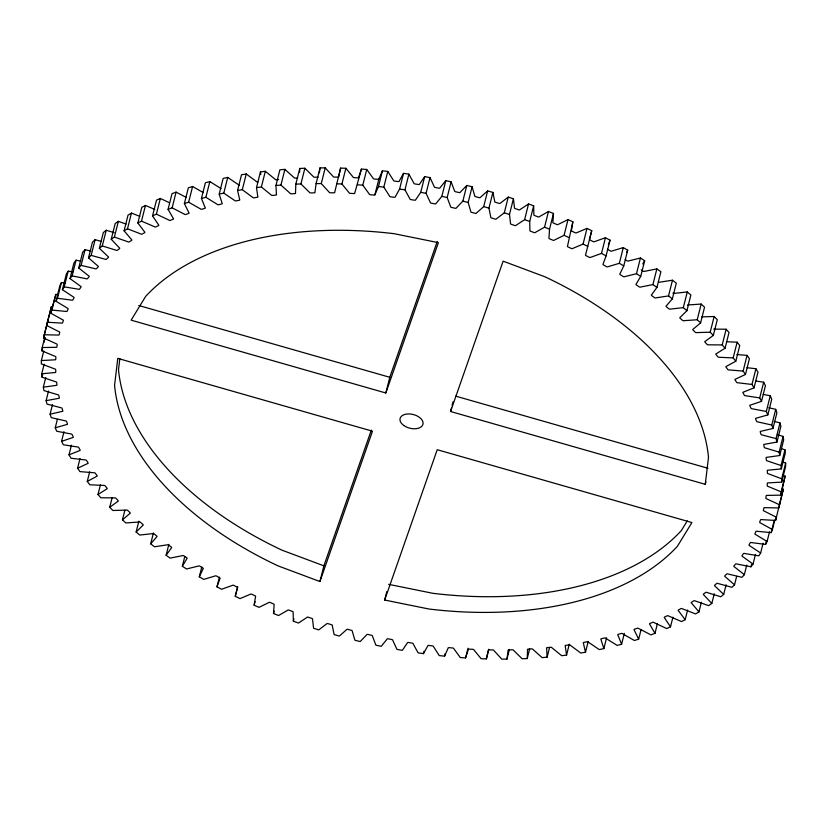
<?xml version="1.0" encoding="UTF-8"?>
<svg xmlns="http://www.w3.org/2000/svg" width="827" height="827" viewBox="0 0 827 827"><rect width="100%" height="100%" fill="white"/><g stroke="black" fill="none" stroke-linecap="round" stroke-linejoin="round"><path stroke-width="1.24" d="M43.8 350.917L41.371 360.572L41.35 363.911L54.623 368.894A1.054 0.631 14.1 0 1 55.688 369.69L55.781 372.036A1.054 0.631 14.1 0 1 54.768 372.543L41.743 373.794L42.032 377.174L55.543 381.723A1.054 0.631 14.1 0 1 56.67 382.487L56.97 384.865A1.054 0.631 14.1 0 1 56.019 385.413L43.324 387.181L43.924 390.582L57.632 394.686A1.054 0.631 14.1 0 1 58.8 395.42L59.327 397.808A1.054 0.631 14.1 0 1 58.438 398.397L46.116 400.661L47.005 404.093L60.878 407.721A1.054 0.631 14.1 0 1 62.097 408.424L62.821 410.823A1.054 0.631 14.1 0 1 62.004 411.453L50.085 414.224L51.284 417.656L65.261 420.809A1.054 0.631 14.1 0 1 66.522 421.481L67.463 423.879A1.054 0.631 14.1 0 1 66.718 424.551L55.244 427.797L56.732 431.239L70.771 433.906A1.054 0.631 14.1 0 1 72.083 434.526L73.221 436.925A1.054 0.631 14.1 0 1 72.549 437.638L61.56 441.36L63.338 444.781L77.397 446.952A1.054 0.631 14.1 0 1 78.741 447.531L80.085 449.919A1.054 0.631 14.1 0 1 79.495 450.663L69.013 454.85L71.081 458.251L85.119 459.915A1.054 0.631 14.1 0 1 86.494 460.453L88.034 462.82A1.054 0.631 14.1 0 1 87.517 463.596L77.593 468.237L79.94 471.607L93.896 472.755A1.054 0.631 14.1 0 1 95.301 473.251L97.038 475.587A1.054 0.631 14.1 0 1 96.594 476.393L87.259 481.469L89.874 484.787L103.716 485.428A1.054 0.631 14.1 0 1 105.132 485.883L107.055 488.178A1.054 0.631 14.1 0 1 106.704 489.015L97.979 494.505L100.853 497.771L114.539 497.895A1.054 0.631 14.1 0 1 115.976 498.299L118.075 500.552A1.054 0.631 14.1 0 1 117.806 501.41L109.722 507.302L112.854 510.497L126.324 510.114A1.054 0.631 14.1 0 1 127.782 510.455L130.056 512.668A1.054 0.631 14.1 0 1 129.86 513.546L122.448 519.821L125.828 522.943L139.039 522.033A1.054 0.631 14.1 0 1 140.507 522.333L142.947 524.483A1.054 0.631 14.1 0 1 142.844 525.372L136.124 532.009L139.732 535.048L152.654 533.632A1.054 0.631 14.1 0 1 154.122 533.88L156.716 535.958A1.054 0.631 14.1 0 1 156.696 536.868L150.69 543.846L154.525 546.781L167.106 544.859A1.054 0.631 14.1 0 1 168.574 545.055L171.323 547.071A1.054 0.631 14.1 0 1 171.375 547.991L166.113 555.279L170.145 558.111L182.353 555.682A1.054 0.631 14.1 0 1 183.821 555.827L186.706 557.76A1.054 0.631 14.1 0 1 186.85 558.701L182.333 566.278L186.561 568.986L198.356 566.071A1.054 0.631 14.1 0 1 199.803 566.164L202.822 568.015A1.054 0.631 14.1 0 1 203.049 568.955L199.307 576.801L203.711 579.396L215.051 575.995A1.054 0.631 14.1 0 1 216.478 576.026L219.62 577.784A1.054 0.631 14.1 0 1 219.93 578.724L216.963 586.819L221.543 589.279L232.377 585.402A1.054 0.631 14.1 0 1 233.793 585.382L237.049 587.046A1.054 0.631 14.1 0 1 237.432 587.987L235.261 596.298L239.995 598.614L250.302 594.282A1.054 0.631 14.1 0 1 251.687 594.21L255.047 595.771A1.054 0.631 14.1 0 1 255.512 596.712L254.137 605.209L258.996 607.369L268.744 602.594A1.054 0.631 14.1 0 1 270.109 602.469L273.551 603.927A1.054 0.631 14.1 0 1 274.099 604.857L273.52 613.52L278.503 615.526L287.651 610.316A1.054 0.631 14.1 0 1 288.985 610.14L292.5 611.484A1.054 0.631 14.1 0 1 293.13 612.404L293.358 621.201L298.444 623.041L306.972 617.418A1.054 0.631 14.1 0 1 308.254 617.19L311.841 618.42A1.054 0.631 14.1 0 1 312.544 619.33L313.578 628.231L318.746 629.905L326.624 623.889A1.054 0.631 14.1 0 1 327.874 623.599L331.513 624.716A1.054 0.631 14.1 0 1 332.289 625.615L334.108 634.578L339.359 636.077L346.554 629.688A1.054 0.631 14.1 0 1 347.753 629.357L351.444 630.339A1.054 0.631 14.1 0 1 352.281 631.228L354.907 640.243L360.2 641.556L366.702 634.816A1.054 0.631 14.1 0 1 367.85 634.433L371.571 635.291A1.054 0.631 14.1 0 1 372.481 636.149L375.882 645.184L381.216 646.321L386.984 639.25A1.054 0.631 14.1 0 1 388.09 638.816L391.822 639.54A1.054 0.631 14.1 0 1 392.794 640.377L396.97 649.402L402.325 650.353L407.36 642.961A1.054 0.631 14.1 0 1 408.404 642.486L412.146 643.086A1.054 0.631 14.1 0 1 413.18 643.892L418.111 652.875L423.465 653.63L427.745 645.959A1.054 0.631 14.1 0 1 428.727 645.432L432.459 645.897A1.054 0.631 14.1 0 1 433.555 646.683L439.23 655.584L444.575 656.152L448.079 648.223A1.054 0.631 14.1 0 1 448.989 647.655L452.71 647.986A1.054 0.631 14.1 0 1 453.858 648.73L460.267 657.537L465.57 657.91L468.289 649.743A1.054 0.631 14.1 0 1 469.136 649.133L472.827 649.329A1.054 0.631 14.1 0 1 474.026 650.043L481.128 658.716L486.39 658.892L488.809 649.236M486.39 658.892L488.312 650.529A1.054 0.631 14.1 0 1 489.088 649.877L492.737 649.929A1.054 0.631 14.1 0 1 493.988 650.611L501.772 659.129L506.961 659.109L508.088 650.56A1.054 0.631 14.1 0 1 508.791 649.867L512.389 649.784A1.054 0.631 14.1 0 1 513.681 650.425L522.126 658.757L527.223 658.54L527.554 649.836A1.054 0.631 14.1 0 1 528.184 649.112L531.709 648.895A1.054 0.631 14.1 0 1 533.033 649.495L542.109 657.62L547.112 657.207L546.637 648.378A1.054 0.631 14.1 0 1 547.185 647.624L550.637 647.262A1.054 0.631 14.1 0 1 552.002 647.82L561.678 655.708L566.557 655.098L565.275 646.176A1.054 0.631 14.1 0 1 565.751 645.391L569.121 644.895A1.054 0.631 14.1 0 1 570.506 645.411L580.74 653.02L585.495 652.224L583.417 643.241A1.054 0.631 14.1 0 1 583.81 642.424L587.077 641.793A1.054 0.631 14.1 0 1 588.493 642.269L599.265 649.588L603.865 648.606L600.991 639.581A1.054 0.631 14.1 0 1 601.312 638.733L604.465 637.979A1.054 0.631 14.1 0 1 605.902 638.403L617.169 645.411L621.604 644.243L617.955 635.208A1.054 0.631 14.1 0 1 618.193 634.34L621.222 633.461A1.054 0.631 14.1 0 1 622.679 633.833L634.412 640.501L638.661 639.147L634.247 630.143A1.054 0.631 14.1 0 1 634.392 629.254L637.307 628.241A1.054 0.631 14.1 0 1 638.764 628.561L650.921 634.878L654.984 633.348L649.805 624.385A1.054 0.631 14.1 0 1 649.877 623.486L652.637 622.349A1.054 0.631 14.1 0 1 654.105 622.628L666.645 628.561L670.501 626.856L664.588 617.976A1.054 0.631 14.1 0 1 664.577 617.056L667.193 615.805A1.054 0.631 14.1 0 1 668.661 616.032L681.541 621.563L685.18 619.692L678.553 610.926A1.054 0.631 14.1 0 1 678.45 609.995L680.91 608.631A1.054 0.631 14.1 0 1 682.378 608.796L695.559 613.913L698.97 611.877L691.641 603.245A1.054 0.631 14.1 0 1 691.455 602.314L693.75 600.836A1.054 0.631 14.1 0 1 695.207 600.95L708.646 605.643L711.809 603.441L703.818 594.985A1.054 0.631 14.1 0 1 703.55 594.044L705.669 592.463A1.054 0.631 14.1 0 1 707.116 592.525L720.772 596.763L723.687 594.417L715.035 586.157A1.054 0.631 14.1 0 1 714.683 585.206L716.637 583.521A1.054 0.631 14.1 0 1 718.053 583.531L731.885 587.315L734.531 584.834L725.269 576.781A1.054 0.631 14.1 0 1 724.834 575.84L726.592 574.062A1.054 0.631 14.1 0 1 727.998 574.01L741.953 577.318L744.331 574.703L734.479 566.909A1.054 0.631 14.1 0 1 733.962 565.968L735.534 564.097A1.054 0.631 14.1 0 1 736.909 564.004L750.937 566.815L753.046 564.086L742.636 556.561A1.054 0.631 14.1 0 1 742.046 555.63L743.411 553.677A1.054 0.631 14.1 0 1 744.765 553.521L758.824 555.847L760.644 552.994L749.707 545.768A1.054 0.631 14.1 0 1 749.045 544.848L750.213 542.812A1.054 0.631 14.1 0 1 751.526 542.605L765.575 544.424L767.094 541.478L755.682 534.562A1.054 0.631 14.1 0 1 754.937 533.663L755.909 531.554A1.054 0.631 14.1 0 1 757.181 531.306L771.167 532.619L772.397 529.559L760.53 522.995A1.054 0.631 14.1 0 1 759.724 522.106L760.478 519.945A1.054 0.631 14.1 0 1 761.698 519.635L775.581 520.441L776.522 517.299L764.241 511.096A1.054 0.631 14.1 0 1 763.362 510.228L763.91 508.005A1.054 0.631 14.1 0 1 765.089 507.654L778.817 507.933L779.447 504.718L766.794 498.908A1.054 0.631 14.1 0 1 765.854 498.061L766.184 495.786A1.054 0.631 14.1 0 1 767.311 495.383L780.853 495.156L781.184 491.869L768.2 486.462A1.054 0.631 14.1 0 1 767.198 485.635L767.311 483.33A1.054 0.631 14.1 0 1 768.386 482.875L781.691 482.131L781.701 478.792L785.65 463.089L783.241 462.19M785.65 463.089L785.629 466.428L781.691 482.131M318.209 177.133L314.611 177.216A1.054 0.631 14.1 0 1 313.319 176.575L304.874 168.243L299.777 168.46L295.828 184.163L295.508 192.867A1.054 0.631 14.1 0 1 294.877 193.59L291.342 193.807A1.054 0.631 14.1 0 1 290.019 193.208L280.942 185.083L275.949 185.496L276.425 194.324A1.054 0.631 14.1 0 1 275.867 195.079L272.414 195.441A1.054 0.631 14.1 0 1 271.06 194.883L261.384 186.995L256.504 187.605L257.786 196.526A1.054 0.631 14.1 0 1 257.3 197.312L253.941 197.808A1.054 0.631 14.1 0 1 252.555 197.291L242.311 189.683L237.566 190.479L239.644 199.462A1.054 0.631 14.1 0 1 239.241 200.279L235.974 200.909A1.054 0.631 14.1 0 1 234.568 200.434L223.786 193.115L219.196 194.097L222.06 203.122A1.054 0.631 14.1 0 1 221.75 203.969L218.586 204.724A1.054 0.631 14.1 0 1 217.16 204.3L205.882 197.291L201.447 198.459L205.096 207.494A1.054 0.631 14.1 0 1 204.869 208.363L201.829 209.241A1.054 0.631 14.1 0 1 200.382 208.869L188.649 202.201L184.39 203.556L188.814 212.56A1.054 0.631 14.1 0 1 188.659 213.449L185.755 214.462A1.054 0.631 14.1 0 1 184.297 214.141L172.14 207.825L168.077 209.355L173.246 218.318A1.054 0.631 14.1 0 1 173.184 219.217L170.414 220.354A1.054 0.631 14.1 0 1 168.946 220.075L156.406 214.141L152.55 215.847L158.464 224.727A1.054 0.631 14.1 0 1 158.484 225.647L155.858 226.898A1.054 0.631 14.1 0 1 154.391 226.67L141.51 221.14L137.871 223.011L144.508 231.777A1.054 0.631 14.1 0 1 144.601 232.707L142.141 234.072A1.054 0.631 14.1 0 1 140.683 233.907L127.492 228.79L124.091 230.826L131.421 239.458A1.054 0.631 14.1 0 1 131.596 240.388L129.301 241.866A1.054 0.631 14.1 0 1 127.844 241.753L114.405 237.06L111.242 239.261L119.243 247.718A1.054 0.631 14.1 0 1 119.512 248.658L117.382 250.24A1.054 0.631 14.1 0 1 115.935 250.178L102.29 245.939L99.374 248.286L108.017 256.546A1.054 0.631 14.1 0 1 108.368 257.497L106.425 259.182A1.054 0.631 14.1 0 1 104.998 259.171L91.177 255.388L88.52 257.869L97.793 265.922A1.054 0.631 14.1 0 1 98.217 266.863L96.459 268.641A1.054 0.631 14.1 0 1 95.053 268.692L81.108 265.384L78.73 268L88.582 275.794A1.054 0.631 14.1 0 1 89.089 276.735L87.517 278.606A1.054 0.631 14.1 0 1 86.142 278.699L72.114 275.887L70.016 278.616L80.426 286.142A1.054 0.631 14.1 0 1 81.015 287.072L79.64 289.026A1.054 0.631 14.1 0 1 78.296 289.181L64.237 286.855L62.418 289.708L73.355 296.934A1.054 0.631 14.1 0 1 74.016 297.854L72.848 299.891A1.054 0.631 14.1 0 1 71.535 300.098L57.487 298.278L55.957 301.224L67.38 308.14A1.054 0.631 14.1 0 1 68.114 309.04L67.152 311.148A1.054 0.631 14.1 0 1 65.881 311.397L51.894 310.084L50.664 313.144L62.532 319.708A1.054 0.631 14.1 0 1 63.338 320.597L62.583 322.757A1.054 0.631 14.1 0 1 61.353 323.068L47.47 322.261L46.539 325.404L58.82 331.606A1.054 0.631 14.1 0 1 59.699 332.475L59.151 334.697A1.054 0.631 14.1 0 1 57.973 335.049L44.234 334.77L43.604 337.985L56.257 343.794A1.054 0.631 14.1 0 1 57.197 344.642L56.867 346.916A1.054 0.631 14.1 0 1 55.74 347.319L42.198 347.547L41.877 350.834L54.861 356.241A1.054 0.631 14.1 0 1 55.864 357.068L55.74 359.373A1.054 0.631 14.1 0 1 54.675 359.828L41.371 360.572M299.632 172.192L299.777 168.46M374.9 194.8L378.921 178.777L382.425 170.848L387.77 171.416L393.445 180.317A1.054 0.631 14.1 0 0 394.541 181.103L398.273 181.568A1.054 0.631 14.1 0 0 399.255 181.041L403.535 173.37L408.889 174.125L413.82 183.108A1.054 0.631 14.1 0 0 414.854 183.914L418.596 184.514A1.054 0.631 14.1 0 0 419.64 184.039L424.675 176.647L430.03 177.598L434.206 186.623A1.054 0.631 14.1 0 0 435.178 187.46L438.91 188.184A1.054 0.631 14.1 0 0 440.016 187.75L445.784 180.679L451.118 181.816L454.519 190.851A1.054 0.631 14.1 0 0 455.429 191.709L459.15 192.567A1.054 0.631 14.1 0 0 460.298 192.184L466.8 185.444L472.093 186.757L474.719 195.772A1.054 0.631 14.1 0 0 475.556 196.661L479.247 197.643A1.054 0.631 14.1 0 0 480.446 197.312L487.641 190.923L492.892 192.422L494.711 201.385A1.054 0.631 14.1 0 0 495.487 202.284L499.126 203.401A1.054 0.631 14.1 0 0 500.376 203.111L508.254 197.095L513.422 198.769L514.456 207.67A1.054 0.631 14.1 0 0 515.159 208.58L518.746 209.81A1.054 0.631 14.1 0 0 520.028 209.582L528.556 203.959L533.642 205.799L533.87 214.596A1.054 0.631 14.1 0 0 534.5 215.516L538.015 216.86A1.054 0.631 14.1 0 0 539.349 216.684L548.497 211.474L553.48 213.48L549.542 229.182L548.963 237.845A1.054 0.631 14.1 0 0 549.51 238.776L552.953 240.233A1.054 0.631 14.1 0 0 554.307 240.109L564.055 235.333L568.004 219.631L572.863 221.791L571.488 230.288A1.054 0.631 14.1 0 0 571.953 231.229L575.313 232.79A1.054 0.631 14.1 0 0 576.698 232.718L587.005 228.386L591.739 230.702L585.619 254.706A1.054 0.631 14.1 0 0 586.002 255.657L589.258 257.321A1.054 0.631 14.1 0 0 590.674 257.3L601.508 253.424L606.088 255.884L603.121 263.978A1.054 0.631 14.1 0 0 603.431 264.919L606.573 266.676A1.054 0.631 14.1 0 0 608.01 266.707L619.34 263.306L623.754 265.901L620.012 273.747A1.054 0.631 14.1 0 0 620.229 274.688L623.248 276.538A1.054 0.631 14.1 0 0 624.705 276.632L636.49 273.716L640.718 276.425L636.211 284.002A1.054 0.631 14.1 0 0 636.345 284.943L639.24 286.876A1.054 0.631 14.1 0 0 640.698 287.021L652.906 284.591L656.938 287.424L651.676 294.712A1.054 0.631 14.1 0 0 651.738 295.632L654.488 297.648A1.054 0.631 14.1 0 0 655.945 297.844L668.536 295.921L672.361 298.857L666.366 305.835A1.054 0.631 14.1 0 0 666.335 306.745L668.94 308.822A1.054 0.631 14.1 0 0 670.408 309.071L683.329 307.654L686.937 310.694L680.218 317.33A1.054 0.631 14.1 0 0 680.104 318.219L682.544 320.369A1.054 0.631 14.1 0 0 684.012 320.669L697.233 319.76L700.603 322.881L693.191 329.156A1.054 0.631 14.1 0 0 693.005 330.035L695.28 332.247A1.054 0.631 14.1 0 0 696.727 332.588L710.207 332.206L713.339 335.4L705.255 341.293A1.054 0.631 14.1 0 0 704.976 342.151L707.075 344.404A1.054 0.631 14.1 0 0 708.522 344.807L722.198 344.931L725.083 348.198L716.358 353.687A1.054 0.631 14.1 0 0 715.996 354.525L717.919 356.819A1.054 0.631 14.1 0 0 719.345 357.274L733.187 357.915L735.803 361.234L726.457 366.309A1.054 0.631 14.1 0 0 726.023 367.116L727.76 369.452A1.054 0.631 14.1 0 0 729.156 369.948L743.122 371.096L745.468 374.466L735.544 379.107A1.054 0.631 14.1 0 0 735.027 379.882L736.568 382.25A1.054 0.631 14.1 0 0 737.942 382.787L751.97 384.452L754.038 387.853L743.566 392.039A1.054 0.631 14.1 0 0 742.966 392.784L744.31 395.172A1.054 0.631 14.1 0 0 745.654 395.751L759.713 397.921L761.502 401.343L750.502 405.065A1.054 0.631 14.1 0 0 749.831 405.778L750.978 408.176A1.054 0.631 14.1 0 0 752.281 408.796L766.329 411.464L767.818 414.906L756.333 418.152A1.054 0.631 14.1 0 0 755.589 418.824L756.529 421.222A1.054 0.631 14.1 0 0 757.801 421.894L771.777 425.047L772.966 428.479L761.047 431.249A1.054 0.631 14.1 0 0 760.23 431.88L760.964 434.278A1.054 0.631 14.1 0 0 762.184 434.981L776.046 438.61L776.946 442.042L764.613 444.306A1.054 0.631 14.1 0 0 763.734 444.895L764.251 447.283A1.054 0.631 14.1 0 0 765.42 448.017L779.137 452.121L779.727 455.522L767.032 457.29A1.054 0.631 14.1 0 0 766.081 457.838L766.391 460.215A1.054 0.631 14.1 0 0 767.508 460.98L781.019 465.529L781.308 468.909L768.293 470.16A1.054 0.631 14.1 0 0 767.28 470.666L767.373 473.013A1.054 0.631 14.1 0 0 768.438 473.809L781.701 478.792M553.48 213.48L552.901 222.143A1.054 0.631 14.1 0 0 553.449 223.073L556.891 224.53A1.054 0.631 14.1 0 0 558.256 224.406L568.004 219.631M782.766 475.184L785.123 476.166L780.853 495.156M119.822 358.629L118.509 369.679A303.292 181.682 14.1 0 0 282.017 550.182L323.874 565.833L319.935 581.536L278.068 565.885A303.292 181.682 14.1 0 1 114.571 385.382L117.775 358.37L372.481 431.198L319.935 581.536M705.276 484.333L708.491 457.321A303.292 181.682 14.1 0 0 544.983 276.818L503.126 261.167L450.581 411.505L705.276 484.333L705.886 481.914M338.667 176.802A1.054 0.631 14.1 0 1 337.912 177.123L334.263 177.071A1.054 0.631 14.1 0 1 333.012 176.389L325.228 167.871L320.039 167.891L316.1 183.594L314.963 192.143A1.054 0.631 14.1 0 1 314.26 192.836L310.663 192.918A1.054 0.631 14.1 0 1 309.381 192.278L300.935 183.945L295.828 184.163M319.398 172.781L320.039 167.891M572.863 221.791L567.549 245.991A1.054 0.631 14.1 0 0 568.015 246.932L571.364 248.493A1.054 0.631 14.1 0 0 572.76 248.42L583.066 244.089L587.79 246.405M47.552 322.282L48.183 319.067M378.921 178.777A1.054 0.631 14.1 0 1 378.011 179.345L374.29 179.014A1.054 0.631 14.1 0 1 373.142 178.27L366.733 169.463L361.43 169.09L358.711 177.257A1.054 0.631 14.1 0 1 357.864 177.867L354.173 177.671A1.054 0.631 14.1 0 1 352.974 176.957L345.872 168.284L340.61 168.108L334.739 192.174A1.054 0.631 14.1 0 1 333.963 192.825L330.314 192.774A1.054 0.631 14.1 0 1 329.074 192.091L321.279 183.573L316.1 183.594M338.688 176.471L340.61 168.108M44.234 334.77L51.419 306.559L43.604 337.985M50.664 313.144L55.833 294.381L58.376 294.629M42.198 347.547L44.627 337.892M51.894 310.084L55.833 294.381M41.877 350.834L42.487 348.415M43.996 342.378L45.216 337.54M55.957 301.224L59.906 285.522L61.425 282.576L65.261 283.072M57.487 298.278L61.425 282.576M62.418 289.708L66.356 274.006L68.176 271.153L72.869 271.928M41.743 373.794L44.172 364.138M64.237 286.855L68.176 271.153M42.032 377.174L42.642 374.755M70.016 278.616L73.954 262.914L76.063 260.185L80.736 261.125M43.324 387.181L45.754 377.515M72.114 275.887L76.063 260.185M78.73 268L82.669 252.297L85.047 249.682L90.867 251.057M46.116 400.661L48.535 391.006M81.108 265.384L85.047 249.682M88.52 257.869L92.469 242.166L95.115 239.685L100.873 241.267M50.085 414.224L52.514 404.558M91.177 255.388L95.115 239.685M99.374 248.286L103.313 232.583L106.228 230.237L114.198 232.707M55.244 427.797L57.363 419.351M102.29 245.939L106.228 230.237M111.242 239.261L115.191 223.559L118.354 221.357L126.19 224.096M61.56 441.36L63.979 431.694M114.405 237.06L118.354 221.357M124.091 230.826L128.03 215.123L131.441 213.087L139.825 216.343M69.013 454.85L71.442 445.195M127.492 228.79L131.441 213.087M137.871 223.011L141.82 207.308L145.459 205.437L154.825 209.458M77.593 468.237L80.012 458.572M141.51 221.14L145.459 205.437M152.55 215.847L156.499 200.144L160.355 198.439L169.473 202.76M87.259 481.469L89.678 471.803M156.406 214.141L160.355 198.439M168.077 209.355L172.016 193.652L176.079 192.122L186.023 197.281M97.979 494.505L100.408 484.839M172.14 207.825L176.079 192.122M184.39 203.556L188.339 187.853L192.588 186.499L203.256 192.567M109.722 507.302L112.152 497.637M188.649 202.201L192.588 186.499M201.447 198.459L205.396 182.757L209.831 181.589L221.098 188.597M122.448 519.821L124.877 510.156M205.882 197.291L209.831 181.589M219.196 194.097L223.135 178.394L227.735 177.412L238.507 184.731A1.054 0.631 14.1 0 0 239.396 185.207M136.124 532.009L138.853 521.144M223.786 193.115L227.735 177.412M237.566 190.479L241.505 174.776L246.26 173.98L256.494 181.589A1.054 0.631 14.1 0 0 257.879 182.105M150.69 543.846L153.419 532.981M242.311 189.683L246.26 173.98M256.504 187.605L260.443 171.902L265.322 171.292L274.998 179.18A1.054 0.631 14.1 0 0 276.363 179.738L278.658 179.5M166.113 555.279L168.842 544.414M261.384 186.995L265.322 171.292M275.949 185.496L279.888 169.793L284.891 169.38L293.967 177.505A1.054 0.631 14.1 0 0 295.291 178.105L297.637 177.96M182.333 566.278L184.762 556.612M280.942 185.083L284.891 169.38M199.307 576.801L201.736 567.146M300.935 183.945L304.874 168.243M216.963 586.819L219.393 577.163M321.279 183.573L325.228 167.871M235.261 596.298L237.69 586.632M361.43 169.09L354.773 192.96A1.054 0.631 14.1 0 1 353.925 193.57L350.234 193.373A1.054 0.631 14.1 0 1 349.035 192.66L341.923 183.987L345.872 168.284M254.137 605.209L255.047 601.58M382.425 170.848L378.487 186.551L374.982 194.479A1.054 0.631 14.1 0 1 374.062 195.048L370.341 194.717A1.054 0.631 14.1 0 1 369.204 193.973L362.795 185.165L366.733 169.463M273.52 613.52L274.13 611.101M403.535 173.37L399.586 189.073L395.316 196.743A1.054 0.631 14.1 0 1 394.334 197.271L390.592 196.805A1.054 0.631 14.1 0 1 389.507 196.02L383.821 187.119L387.77 171.416M293.358 621.201L293.957 618.782M424.675 176.647L420.726 192.35L415.692 199.741A1.054 0.631 14.1 0 1 414.658 200.217L410.916 199.617A1.054 0.631 14.1 0 1 409.882 198.811L404.941 189.828L408.889 174.125M445.784 180.679L441.835 196.381L436.067 203.452A1.054 0.631 14.1 0 1 434.971 203.887L431.229 203.163A1.054 0.631 14.1 0 1 430.257 202.326L426.081 193.301L430.03 177.598M385.837 392.99L438.382 242.662L394.179 233.7A303.292 181.682 14.1 0 0 145.676 296.376L131.131 320.152L385.837 392.99L389.775 377.288L437.245 241.505M466.8 185.444L462.851 201.147L456.359 207.887A1.054 0.631 14.1 0 1 455.201 208.27L451.49 207.412A1.054 0.631 14.1 0 1 450.581 206.554L447.169 197.519L451.118 181.816M487.641 190.923L483.702 206.626L476.497 213.015A1.054 0.631 14.1 0 1 475.298 213.345L471.617 212.363A1.054 0.631 14.1 0 1 470.77 211.474L468.154 202.46L472.093 186.757M384.679 600.04L437.225 449.712L691.92 522.55L677.375 546.327A303.292 181.682 14.1 0 1 428.872 609.003L384.679 600.04L386.798 591.594M508.254 197.095L504.305 212.797L496.438 218.814A1.054 0.631 14.1 0 1 495.187 219.103L491.538 217.987A1.054 0.631 14.1 0 1 490.773 217.087L488.943 208.125L492.892 192.422M450.581 411.505L451.49 407.876M452.09 405.457L453 401.839M528.556 203.959L524.618 219.662L516.089 225.285A1.054 0.631 14.1 0 1 514.797 225.513L511.21 224.282A1.054 0.631 14.1 0 1 510.507 223.373L509.484 214.472L513.422 198.769M548.497 211.474L544.548 227.177L535.4 232.387A1.054 0.631 14.1 0 1 534.077 232.563L530.552 231.219A1.054 0.631 14.1 0 1 529.931 230.299L529.704 221.502L533.642 205.799M423.465 653.63L424.075 651.211M444.575 656.152L445.174 653.733M465.57 657.91L467.999 648.244M583.066 244.089L587.005 228.386M601.508 253.424L605.457 237.721L610.037 240.181L606.088 255.884M506.961 659.109L509.391 649.443M619.34 263.306L623.289 247.604L627.693 250.199L623.754 265.901M527.223 658.54L529.652 648.875M636.49 273.716L640.439 258.014L644.667 260.722L640.718 276.425M547.112 657.207L549.542 647.541M652.906 284.591L656.855 268.889L660.887 271.721L656.938 287.424M566.557 655.098L569.286 644.223M668.536 295.921L672.475 280.219L659.894 282.141A1.054 0.631 14.1 0 1 658.426 281.945M672.361 298.857L676.31 283.154L672.475 280.219M585.495 652.224L588.224 641.359M683.329 307.654L687.268 291.952L674.346 293.368A1.054 0.631 14.1 0 1 672.878 293.12M686.937 310.694L690.876 294.991L687.268 291.952M603.865 648.606L606.594 637.731M697.233 319.76L701.172 304.057L687.961 304.967A1.054 0.631 14.1 0 1 687.475 305.039M700.603 322.881L704.552 307.179L701.172 304.057M621.604 644.243L624.333 633.368M710.207 332.206L714.146 316.503L701.896 316.855M713.339 335.4L717.278 319.698L714.146 316.503M638.661 639.147L641.09 629.481M722.198 344.931L726.147 329.229L713.711 329.115M725.083 348.198L729.021 332.495L726.147 329.229M654.984 633.348L657.403 623.682M733.187 357.915L737.126 342.213L727.057 341.747M735.803 361.234L739.741 345.531L737.126 342.213M670.501 626.856L672.93 617.19M743.122 371.096L747.06 355.393L736.909 354.556M745.468 374.466L749.407 358.763L747.06 355.393M685.18 619.692L687.609 610.026M751.97 384.452L755.919 368.749L746.988 367.684M754.038 387.853L757.987 372.15L755.919 368.749M698.97 611.877L701.389 602.211M759.713 397.921L763.662 382.219L755.454 380.947M761.502 401.343L765.44 385.64L763.662 382.219M711.809 603.441L714.239 593.786M766.329 411.464L770.268 395.761L763.249 394.427M767.818 414.906L771.756 399.203L770.268 395.761M723.687 594.417L726.106 584.761M771.777 425.047L775.716 409.344L768.728 407.763M772.966 428.479L776.915 412.776L775.716 409.344M734.531 584.834L736.661 576.378M776.046 438.61L779.995 422.907L774.217 421.398M776.946 442.042L780.884 426.339L779.995 422.907M744.331 574.703L746.76 565.037M779.137 452.121L783.076 436.418L777.37 434.713M750.937 566.815L751.547 564.407M779.727 455.522L783.676 439.819L783.076 436.418M753.046 564.086L755.464 554.421M781.019 465.529L784.968 449.826L781.587 448.689M781.308 468.909L785.257 453.206L784.968 449.826M760.644 552.994L763.063 543.329M765.575 544.424L766.484 540.806M767.094 541.478L769.523 531.813M781.184 491.869L785.123 476.166M771.167 532.619L774.196 520.534M772.397 529.559L774.827 519.904M779.447 504.718L783.396 489.015L775.581 520.441M591.739 230.702L589.568 239.013A1.054 0.631 14.1 0 0 589.951 239.954L593.207 241.618A1.054 0.631 14.1 0 0 594.623 241.598L605.457 237.721M779.53 504.739L780.461 501.596M323.874 565.833L371.344 430.05M608.341 244.802L610.037 240.181M626.628 252.442L627.693 250.199M642.734 263.968L644.667 260.722M687.268 520.896L681.324 530.624A303.292 181.682 14.1 0 1 432.821 593.3L388.618 584.338M623.289 247.604L611.949 251.005A1.054 0.631 14.1 0 1 610.522 250.974L607.38 249.216M640.439 258.014L628.644 260.929A1.054 0.631 14.1 0 1 627.197 260.836L625.181 259.606M656.855 268.889L644.646 271.318A1.054 0.631 14.1 0 1 643.179 271.173L641.256 269.881M336.672 183.811L341.923 183.987M357.491 184.793L362.795 185.165M378.487 186.551L383.821 187.119M399.586 189.073L404.941 189.828M420.726 192.35L426.081 193.301M441.835 196.381L447.169 197.519M462.851 201.147L468.154 202.46M483.702 206.626L488.943 208.125M138.791 305.514L389.775 377.288M455.76 396.154L707.984 468.278M504.305 212.797L509.484 214.472M524.618 219.662L529.704 221.502M544.548 227.177L549.542 229.182M564.055 235.333L568.924 237.494M260.443 171.902L260.815 174.456M403.834 425.523A11.795 7.061 14.1 0 0 422.855 424.592A11.795 7.061 14.1 0 0 407.887 413.945A11.795 7.061 14.1 0 0 403.834 425.523"/></g></svg>
